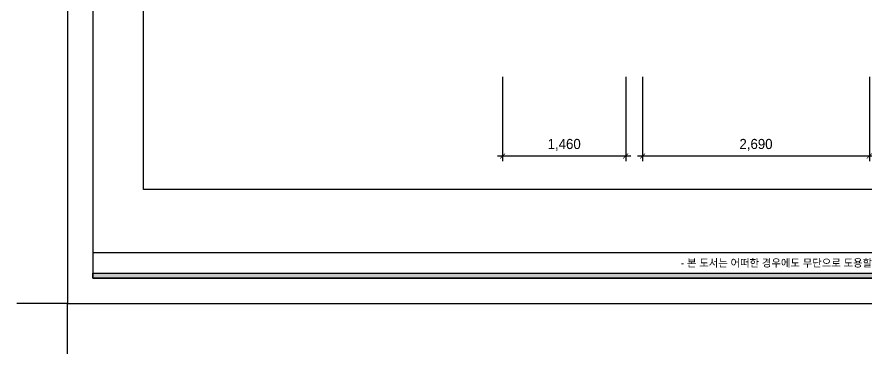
# Model space of a CAD drawing. Header units: inches. Extents: x 3778 to 56227, y -16914 to 35091.
# Drawn here: x 3778 to 13860, y 3195 to 7194 of the extents above; entities that cross this region are included whole.
import ezdxf
from ezdxf.enums import TextEntityAlignment as Align

# ---------------------------------------------------------------- set-up
doc = ezdxf.new("R2010")
doc.units = ezdxf.units.IN
doc.header["$LTSCALE"] = 100
doc.header["$MEASUREMENT"] = 0
doc.header["$PDSIZE"] = 700.071425
for name, color, linetype in [('07-DIM WAL', 5, 'Continuous'), ('F-SYM', 7, 'Continuous'), ('FORM(YOURNAME)-11', 1, 'Continuous')]:
    doc.layers.add(name, color=color, linetype=linetype)
doc.styles.add('HY 울릉도 L', font='')
doc.styles.add('YOURNAME', font='HY울릉도M.TTF')
doc.styles.get('HY 울릉도 L').set_extended_font_data('HY울릉도L')
doc.dimstyles.new('60', dxfattribs={"dimscale": 60, "dimtxt": 2, "dimasz": 1, "dimexe": 1, "dimexo": 1, "dimgap": 1, "dimtad": 1, "dimdec": 0, "dimrnd": 0.05, "dimdsep": 46, "dimlunit": 6, "dimtxsty": 'HY 울릉도 L', "dimblk": 'ARCHTICK', "dimcen": 2.5, "dimdle": 1, "dimclrd": 133, "dimclre": 133, "dimclrt": 30, "dimadec": 0, "dimazin": 0, "dimtfac": 1, "dimtdec": 0, "dimtix": 1, "dimtmove": 2, "dimatfit": 3, "dimldrblk": 'ARCHTICK', "dimfxl": 0, "dimlwd": -1, "dimlwe": -1, "dimarcsym": 0})

# ---------------------------------------------------------------- blocks, each defined once
blk = doc.blocks.new('FORM-PLAN')
at = {"layer": 'FORM(YOURNAME)-11'}
h = blk.add_hatch(color=256, dxfattribs=at)
h.dxf.hatch_style = 1
h.paths.add_polyline_path([(-71444, 55115), (10556, 55115), (10556, 54915), (-71444, 54915)])
h.paths.add_polyline_path([(-71444, -2085), (10556, -2085), (10556, -2285), (-71444, -2285)])
at = {"layer": 'Defpoints', "color": 158}
blk.add_line((1346, -1285), (-71444, -1285), dxfattribs=at)
for points in [[(-71444, -2285), (10556, -2285), (10556, 55115), (-71444, 55115)], [(-69444, 53115), (-64, 53115), (-64, 1215), (-69444, 1215)]]:
    blk.add_lwpolyline(points, close=True, dxfattribs=at)
at = {"layer": 'Defpoints', "color": 1}
blk.add_lwpolyline([(-72444, -5285), (-72444, -3285), (-74444, -3285)], dxfattribs=at)
at = {"layer": 'FORM(YOURNAME)-11', "color": 250}
blk.add_lwpolyline([(-72444, -3285), (11556, -3285), (11556, 56115), (-72444, 56115)], close=True, dxfattribs=at)
at = {"layer": 'FORM(YOURNAME)-11'}
blk.add_lwpolyline([(-71444, -2085), (10556, -2085), (10556, -2285), (-71444, -2285)], close=True, dxfattribs=at)
at = {"layer": 'FORM(YOURNAME)-11', "color": 1, "style": 'YOURNAME'}
blk.add_text("- 본 도서는 어떠한 경우에도 무단으로 도용할 수 없으며 도용시 '지적재산권' 보호에 관한 법률에 의거, 법적 분쟁이 발생합니다.  또한 본 도서에 관한 모든 저작권은 당사에 있습니다. -", height=300, dxfattribs=at).set_placement((-32990, -1685), align=Align.MIDDLE_CENTER)
at = {"layer": 'FORM(YOURNAME)-11', "color": 3, "style": 'YOURNAME'}
for tag, height, p in [('1', 450, (9905, 18188)), ('2', 450, (9905, 17544)), ('3', 450, (9905, 16257)), ('4', 450, (9905, 14326)), ('5', 515, (9905, 12009)), ('6', 515, (9905, 9757)), ('7', 515, (9905, 7504)), ('8', 515, (9905, 5252)), ('9', 515, (9905, 2999)), ('10', 515, (5655, 811)), ('11', 515, (9905, 747)), ('12', 515, (5655, -1441)), ('13', 515, (9905, -1441))]:
    blk.add_attdef(tag, text='', height=height, dxfattribs=at).set_placement(p, align=Align.MIDDLE_RIGHT)
blk = doc.blocks.new('*U629')
at = {"layer": 'F-SYM', "xscale": 0.3, "yscale": 0.3, "zscale": 0.3}
blk.add_blockref('FORM-PLAN', (26111, 4781), dxfattribs=at)
blk = doc.blocks.new('_ArchTick')
at = {"color": 0, "linetype": 'ByBlock', "const_width": 0.15}
blk.add_lwpolyline([(-0.5, -0.5), (0.5, 0.5)], dxfattribs=at)
blk = doc.blocks.new('*D123')
at = {"layer": '07-DIM WAL', "color": 133}
for p, q in [((11198, 6483), (11198, 5484)), ((13888, 6483), (13888, 5484)), ((13948, 5544), (11138, 5544))]:
    blk.add_line(p, q, dxfattribs=at)
at = {"layer": 'Defpoints', "color": 0}
for p in [(11198, 6543), (13888, 6543), (11198, 5544)]:
    blk.add_point(p, dxfattribs=at)
at = {"layer": '07-DIM WAL', "color": 133, "xscale": 60, "yscale": 60, "zscale": 60, "rotation": 180}
blk.add_blockref('_ArchTick', (11198, 5544), dxfattribs=at)
at = {"layer": '07-DIM WAL', "color": 133, "xscale": 60, "yscale": 60, "zscale": 60}
blk.add_blockref('_ArchTick', (13888, 5544), dxfattribs=at)
at = {"layer": '07-DIM WAL', "color": 30, "insert": (12543, 5676), "char_height": 120, "attachment_point": 5, "style": 'HY 울릉도 L'}
blk.add_mtext('2,690', dxfattribs=at)
blk = doc.blocks.new('*D124')
at = {"layer": '07-DIM WAL', "color": 133}
for p, q in [((9538, 6483), (9538, 5484)), ((10998, 6483), (10998, 5484)), ((11058, 5544), (9478, 5544))]:
    blk.add_line(p, q, dxfattribs=at)
at = {"layer": 'Defpoints', "color": 0}
for p in [(9538, 6543), (10998, 6543), (9538, 5544)]:
    blk.add_point(p, dxfattribs=at)
at = {"layer": '07-DIM WAL', "color": 133, "xscale": 60, "yscale": 60, "zscale": 60, "rotation": 180}
blk.add_blockref('_ArchTick', (9538, 5544), dxfattribs=at)
at = {"layer": '07-DIM WAL', "color": 133, "xscale": 60, "yscale": 60, "zscale": 60}
blk.add_blockref('_ArchTick', (10998, 5544), dxfattribs=at)
at = {"layer": '07-DIM WAL', "color": 30, "insert": (10268, 5676), "char_height": 120, "attachment_point": 5, "style": 'HY 울릉도 L'}
blk.add_mtext('1,460', dxfattribs=at)

msp = doc.modelspace()

# ---------------------------------------------------------------- block references
at = {"layer": '07-DIM WAL'}
msp.add_blockref('*U629', (0, 0), dxfattribs=at)

# ---------------------------------------------------------------- dimensions: what is measured, and where the dimension line sits
for base, p1, p2, picture, middle in [((9538.3, 5544.4), (10998.3, 6543.4), (9538.3, 6543.4), '*D124', (10268.3, 5676.3)), ((11198.3, 5544.4), (13888.3, 6543.4), (11198.3, 6543.4), '*D123', (12543.3, 5676.4))]:
    dim = msp.add_linear_dim(base=base, p1=p1, p2=p2, dimstyle='60', dxfattribs=at)
    dim.commit()
    dim.dimension.update_dxf_attribs({"geometry": picture, "text_midpoint": middle})

doc.saveas('drawing.dxf')
